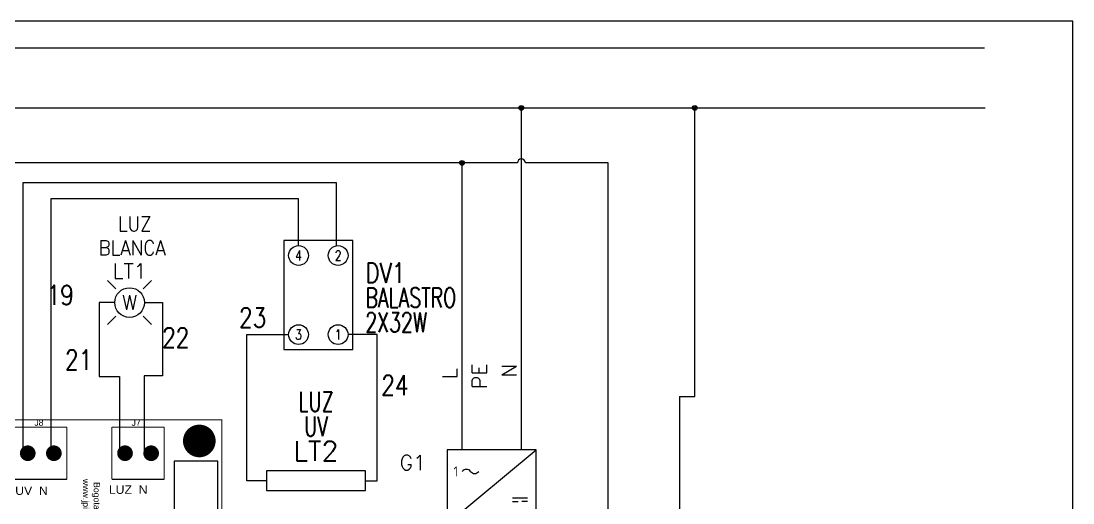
# Model space of a CAD drawing. Header units: inches. Extents: x 15 to 148, y 10 to 111.
# Drawn here: x 134.37 to 147.66, y 104.67 to 110.76 of the extents above; entities that cross this region are included whole.
import ezdxf
from ezdxf.enums import TextEntityAlignment as Align

# ---------------------------------------------------------------- set-up
doc = ezdxf.new("R2010")
doc.units = ezdxf.units.IN
doc.header["$MEASUREMENT"] = 0
doc.linetypes.add('DOT2', pattern=[0.635, 0, -0.635])
for name, color, linetype in [('12632256', 7, 'Continuous'), ('BLK_12AWG', 7, 'Continuous'), ('DESC', 1, 'Continuous'), ('MISC', 250, 'Continuous'), ('SYMS', 7, 'Continuous'), ('TAGS', 250, 'Continuous'), ('TERMS', 250, 'Continuous'), ('WIRES', 7, 'Continuous')]:
    doc.layers.add(name, color=color, linetype=linetype)
doc.layers.add('WIRENO', color=5, linetype='Continuous', true_color=0x0000ff)
doc.styles.add('WD', font='romans.shx')
doc.styles.add('WD_IEC', font='isocp2.shx', dxfattribs={"width": 0.9, "height": 4})

# ---------------------------------------------------------------- blocks, each defined once
blk = doc.blocks.new('HLT1W')
for p, q in [((-0.1149, 0.1149), (-0.1856, 0.1856)), ((0.1149, 0.1149), (0.1856, 0.1856)), ((-0.1149, -0.1149), (-0.1856, -0.1856)), ((0.1149, -0.1149), (0.1856, -0.1856))]:
    blk.add_line(p, q)
blk.add_circle((0, 0), 0.125)
at = {"style": 'WD', "width": 0.7}
for tag, p in [('INST', (0.0055, 0.5282)), ('LOC', (0.0055, 0.3586))]:
    blk.add_attdef(tag, text='', height=0.125, dxfattribs=at).set_placement(p, align=Align.CENTER)
at = {"style": 'WD'}
blk.add_attdef('TAG1', text='', height=0.125, dxfattribs=at).set_placement((0, 0.2024), align=Align.CENTER)
at = {"linetype": 'Continuous', "style": 'WD', "flags": 9}
blk.add_attdef('ASSYCODE', text='', height=0.01, dxfattribs=at).set_placement((-0.001, 0.0957), align=Align.CENTER)
at = {"style": 'WD', "flags": 9}
blk.add_attdef('FAMILY', text='', height=0.01, dxfattribs=at).set_placement((-0.0053, 0.1606), align=Align.CENTER)
at = {"linetype": 'Continuous', "style": 'WD', "flags": 1}
for tag, p in [('MFG', (0, 0.1208)), ('CAT', (0, 0.1403))]:
    blk.add_attdef(tag, text='', height=0.01, dxfattribs=at).set_placement(p, align=Align.MIDDLE)
at = {"style": 'WD'}
for tag, p, width in [('DESC1', (1.125, 0), 0.9), ('WDTAGALT', (1.125, -0.3125), 0.7)]:
    blk.add_attdef(tag, p, '', height=0.125, dxfattribs=dict(at, width=width))
blk.add_attdef('COLOR', text='', height=0.125, dxfattribs=at).set_placement((0, 0), align=Align.MIDDLE)
at = {"style": 'WD', "flags": 1}
for tag, p in [('X4TERM01', (-0.125, 0)), ('X1TERM02', (0.125, 0))]:
    blk.add_attdef(tag, p, '', height=0.0125, dxfattribs=at)
at = {"linetype": 'Continuous', "style": 'WD', "flags": 8}
blk.add_attdef('TERM01', text='', height=0.125, dxfattribs=at).set_placement((-0.175, -0.0314), align=Align.TOP_RIGHT)
blk.add_attdef('TERM02', text='', height=0.125, dxfattribs=at).set_placement((0.175, -0.0314), align=Align.TOP_LEFT)
at = {"style": 'WD', "width": 0.9}
blk.add_attdef('DESC2', text='', height=0.125, dxfattribs=at).set_placement((1.125, -0.0312), align=Align.TOP_LEFT)
blk = doc.blocks.new('WDDOT')
for radius in [0.03, 0.0187, 0.00929]:
    blk.add_circle((0, 0), radius)
blk = doc.blocks.new('VPW1_1PH')
for p, q in [((-0.125, -0.625), (0.625, 0)), ((0.4252, -0.4038), (0.5503, -0.4038)), ((0.4252, -0.4351), (0.4721, -0.4351)), ((0.5503, -0.4351), (0.5034, -0.4351))]:
    blk.add_line(p, q)
blk.add_lwpolyline([(-0.125, 0), (-0.125, -0.625), (0.625, -0.625), (0.625, 0)], close=True)
for centre, start, end in [((0.0364, -0.2089), 36.8699, 143.1301), ((0.1064, -0.1564), 216.8699, 323.1301)]:
    blk.add_arc(centre, 0.0438, start, end)
at = {"style": 'WD_IEC'}
blk.add_text('1', height=0.084, dxfattribs=at).set_placement((-0.0336, -0.1826), align=Align.MIDDLE_RIGHT)
at = {"linetype": 'Continuous', "style": 'WD', "flags": 8}
for tag, p in [('TERM02', (0.2098, 0.7277)), ('TERM03', (0.46, 0.7275)), ('TERM01', (-0.04, 0.6858)), ('TERM04', (0.085, -0.665)), ('TERM05', (0.335, -0.665))]:
    blk.add_attdef(tag, text='', height=0.125, rotation=90, dxfattribs=at).set_placement(p, align=Align.RIGHT)
at = {"style": 'WD', "width": 0.7}
for tag, p in [('INST', (-0.4155, 0.1687)), ('LOC', (-0.4155, -0.0009)), ('RATING1', (-0.4155, -0.3401)), ('XREF', (-0.4155, -0.5097)), ('DESC1', (-0.4155, -0.666)), ('DESC2', (-0.4155, -0.8222)), ('DESC3', (-0.4155, -0.9766))]:
    blk.add_attdef(tag, text='', height=0.125, dxfattribs=at).set_placement(p, align=Align.CENTER)
at = {"style": 'WD'}
for tag, p, height, flags in [('X2TERM01', (0, 0), 0.0125, 1), ('X2TERM02', (0.25, 0), 0.0125, 1), ('X2TERM03', (0.5, 0), 0.0125, 1), ('FAMILY', (0.6836, -0.525), 0.01, 9), ('X8TERM04', (0.125, -0.625), 0.0125, 1), ('X8TERM05', (0.375, -0.625), 0.0125, 1)]:
    blk.add_attdef(tag, p, '', height=height, dxfattribs=dict(at, flags=flags))
blk.add_attdef('TAG1', text='', height=0.125, dxfattribs=at).set_placement((-0.4155, -0.1705), align=Align.CENTER)
at = {"linetype": 'Continuous', "style": 'WD', "flags": 9}
for tag, p in [('MFG', (0.7089, -0.0854)), ('CAT', (0.7108, -0.0659)), ('ASSYCODE', (0.7089, -0.606))]:
    blk.add_attdef(tag, text='', height=0.01, dxfattribs=at).set_placement(p, align=Align.CENTER)
blk = doc.blocks.new('VDV1TFL')
for p, q in [((-0.3438, 0.3438), (-0.3438, -0.3438)), ((0.0938, 0.3438), (-0.3438, 0.3438)), ((0.0938, -0.3438), (0.0938, 0.3438)), ((-0.3438, -0.3438), (0.0938, -0.3438))]:
    blk.add_line(p, q)
for centre in [(-0.25, 0.25), (0, 0.25), (-0.25, -0.25), (0, -0.25)]:
    blk.add_circle(centre, 0.0625)
at = {"style": 'WD', "width": 0.7}
for tag, p in [('INST', (-0.1195, 0.5446)), ('LOC', (-0.1195, 0.375)), ('RATING2', (-0.125, -0.1562))]:
    blk.add_attdef(tag, text='', height=0.125, dxfattribs=at).set_placement(p, align=Align.CENTER)
at = {"linetype": 'Continuous', "style": 'WD', "width": 0.8, "flags": 8}
for tag, p in [('TERM04', (-0.25, 0.25)), ('TERM02', (0, 0.25)), ('TERM03', (-0.25, -0.25)), ('TERM01', (0, -0.25))]:
    blk.add_attdef(tag, text='', height=0.0625, dxfattribs=at).set_placement(p, align=Align.MIDDLE)
at = {"style": 'WD', "flags": 1}
for tag, p in [('X2TERM04', (-0.25, 0.3125)), ('X2TERM02', (0, 0.3125)), ('X4TERM04', (-0.3125, 0.25)), ('X1TERM02', (0.0625, 0.25)), ('X4TERM03', (-0.3125, -0.25)), ('X1TERM01', (0.0625, -0.25)), ('X8TERM03', (-0.25, -0.3125)), ('X8TERM01', (0, -0.3125))]:
    blk.add_attdef(tag, p, '', height=0.0125, dxfattribs=at)
at = {"style": 'WD'}
for tag, p, width in [('TAG1', (0.1719, 0.0774), 0.8), ('DESC1', (0.1719, -0.0789), 0.7), ('DESC2', (0.1719, -0.2351), 0.7), ('XREF', (0.1719, -0.3914), 0.7)]:
    blk.add_attdef(tag, p, '', height=0.125, dxfattribs=dict(at, width=width))
at = {"style": 'WD', "width": 0.7}
blk.add_attdef('RATING1', text='', height=0.125, dxfattribs=at).set_placement((-0.125, 0.0625), align=Align.MIDDLE)
at = {"linetype": 'Continuous', "style": 'WD', "flags": 9}
blk.add_attdef('ASSYCODE', text='', height=0.01, dxfattribs=at).set_placement((-0.125, -0.125), align=Align.CENTER)
at = {"style": 'WD', "flags": 9}
blk.add_attdef('FAMILY', text='', height=0.01, dxfattribs=at).set_placement((-0.1303, -0.0802), align=Align.CENTER)
at = {"linetype": 'Continuous', "style": 'WD', "flags": 1}
for tag, p in [('MFG', (-0.125, -0.1096)), ('CAT', (-0.125, -0.0907))]:
    blk.add_attdef(tag, text='', height=0.01, dxfattribs=at).set_placement(p, align=Align.MIDDLE)
blk = doc.blocks.new('HLT1ENC')
for p, q in [((-0.3125, 0.0625), (-0.3125, -0.0625)), ((0.3125, 0.0625), (-0.3125, 0.0625)), ((0.3125, -0.0625), (0.3125, 0.0625)), ((-0.3125, -0.0625), (0.3125, -0.0625))]:
    blk.add_line(p, q)
at = {"style": 'WD', "width": 0.7}
for tag, p in [('INST', (0, 0.7633)), ('LOC', (0, 0.5937)), ('DESC1', (0, 0.4375)), ('DESC2', (0, 0.2812))]:
    blk.add_attdef(tag, text='', height=0.125, dxfattribs=at).set_placement(p, align=Align.CENTER)
at = {"style": 'WD'}
blk.add_attdef('TAG1', text='', height=0.125, dxfattribs=at).set_placement((0, 0.125), align=Align.CENTER)
for tag, p, height, flags in [('FAMILY', (0.3297, 0.1523), 0.01, 9), ('X4TERM01', (-0.3125, 0), 0.0125, 1), ('X1TERM02', (0.3125, 0), 0.0125, 1)]:
    blk.add_attdef(tag, p, '', height=height, dxfattribs=dict(at, flags=flags))
at = {"linetype": 'Continuous', "style": 'WD', "flags": 9}
for tag, p in [('ASSYCODE', (0.355, 0.0714)), ('MFG', (0.3528, 0.0887)), ('CAT', (0.3547, 0.1082))]:
    blk.add_attdef(tag, text='', height=0.01, dxfattribs=at).set_placement(p, align=Align.CENTER)
at = {"linetype": 'Continuous', "style": 'WD', "flags": 8}
blk.add_attdef('TERM01', text='', height=0.125, dxfattribs=at).set_placement((-0.4062, -0.0314), align=Align.TOP_RIGHT)
blk.add_attdef('TERM02', text='', height=0.125, dxfattribs=at).set_placement((0.4062, -0.0314), align=Align.TOP_LEFT)
blk = doc.blocks.new('WD_WNV')
at = {"style": 'WD', "flags": 1}
for tag, p in [('W01USER', (-0.0625, 0.0938)), ('W02USER', (-0.0625, 0.0859)), ('W03USER', (-0.0625, 0.0781)), ('W04USER', (-0.0625, 0.0703)), ('W05USER', (-0.0625, 0.0625)), ('W06USER', (-0.0625, 0.0547)), ('W07USER', (-0.0625, 0.0469)), ('W08USER', (-0.0625, 0.0391)), ('W09USER', (-0.0625, 0.0312)), ('W10USER', (-0.0625, 0.0234))]:
    blk.add_attdef(tag, text='', height=0.005, dxfattribs=at).set_placement(p, align=Align.CENTER)
at = {"linetype": 'Continuous', "style": 'WD', "width": 0.8}
blk.add_attdef('WIRENO', text='', height=0.125, dxfattribs=at).set_placement((-0.05, 0), align=Align.MIDDLE_RIGHT)
blk = doc.blocks.new('WD_WNH')
at = {"linetype": 'Continuous', "style": 'WD', "width": 0.8}
blk.add_attdef('WIRENO', text='', height=0.125, dxfattribs=at).set_placement((0, 0.0625), align=Align.CENTER)
at = {"style": 'WD', "flags": 1}
for tag, p in [('W01USER', (0, 0.0781)), ('W02USER', (0, 0.0703)), ('W03USER', (0, 0.0625)), ('W04USER', (0, 0.0547)), ('W05USER', (0, 0.0469)), ('W06USER', (0, 0.0391)), ('W07USER', (0, 0.0312)), ('W08USER', (0, 0.0234)), ('W09USER', (0, 0.0156)), ('W10USER', (0, 0.0078))]:
    blk.add_attdef(tag, text='', height=0.005, dxfattribs=at).set_placement(p, align=Align.CENTER)
blk = doc.blocks.new('EPAD')
at = {"const_width": 0.5}
blk.add_lwpolyline([(-0.25, 0, 1), (0.25, 0, 1)], format="xyb", close=True, dxfattribs=at)
blk = doc.blocks.new('pcb')
at = {"const_width": 0.008}
for points in [[(132.2578, 99.1057), (136.0918, 99.1057), (136.0918, 103.5537), (132.2578, 103.5537), (132.2578, 99.1057)], [(134.5048, 103.4977), (134.9048, 103.4977)], [(134.9048, 103.4977), (134.9048, 103.0977)], [(135.2498, 103.4977), (135.2498, 103.0977)], [(135.2498, 103.4977), (135.6498, 103.4977)], [(135.6498, 103.4977), (135.6498, 103.0977)], [(134.5048, 103.0977), (134.9048, 103.0977)], [(135.2498, 103.0977), (135.6498, 103.0977)]]:
    blk.add_lwpolyline(points, dxfattribs=at)
blk.add_lwpolyline([(135.7258, 103.2377), (135.7258, 101.7587), (136.0598, 101.7587), (136.0598, 103.2377), (135.7258, 103.2377)])
for centre in [(135.9188, 103.3917), (134.6048, 103.2977), (134.8048, 103.2977), (135.3498, 103.2977), (135.5498, 103.2977)]:
    blk.add_circle(centre, 0.03)
for p, xscale, yscale in [((135.9188, 103.3917), 0.25, 0.25), ((134.6048, 103.2977), 0.12, 0.12), ((134.8048, 103.2977), 0.12, 0.12), ((135.3498, 103.2977), 0.12, 0.12), ((135.5498, 103.2977), 0.12, 0.12)]:
    blk.add_blockref('EPAD', p, dxfattribs=dict(xscale=xscale, yscale=yscale))
at = {"layer": '12632256'}
for s, height, width, p in [('J8', 0.048, 1.041667, (134.6548, 103.5077)), ('J7', 0.048, 1.041667, (135.3998, 103.5077)), ('UV  N', 0.064, 1.09375, (134.5088, 102.9787)), ('LUZ  N', 0.064, 1.09375, (135.2258, 102.9867))]:
    blk.add_text(s, height=height, dxfattribs=dict(at, width=width)).set_placement(p)
at = {"layer": '12632256', "width": 1.041667}
for s, p in [('www.jpinglobal.com', (135.0268, 103.1007)), ('Bogota - Colombia', (135.1098, 103.0767))]:
    blk.add_text(s, height=0.048, rotation=270, dxfattribs=at).set_placement(p)

msp = doc.modelspace()

# ---------------------------------------------------------------- linework, layer by layer
at = {"color": 7, "linetype": 'Continuous'}
for p, q in [((147.66, 110.759), (126.91, 110.759)), ((147.66, 94.574), (147.66, 110.759))]:
    msp.add_line(p, q, dxfattribs=at)
at = {"layer": 'BLK_12AWG'}
for p, q in [((132.513, 110.422), (146.543, 110.422)), ((132.546, 109.66), (146.551, 109.66)), ((140.69, 105.339), (140.69, 109.66)), ((142.881, 109.602), (142.881, 109.66)), ((142.883, 106.012), (142.883, 109.602)), ((138.568, 108.965), (130.707, 108.965)), ((139.94, 108.965), (138.568, 108.965)), ((139.94, 105.339), (139.94, 108.965)), ((140.64, 108.965), (139.94, 108.965)), ((141.786, 108.965), (140.74, 108.965)), ((141.786, 104.477), (141.786, 108.965)), ((134.393, 105.233), (134.393, 108.719)), ((134.393, 108.719), (135.003, 108.719)), ((135.003, 108.719), (138.351, 108.719)), ((138.351, 108.719), (138.351, 107.92)), ((137.874, 108.511), (134.743, 108.511)), ((134.743, 108.511), (134.743, 105.27)), ((137.874, 107.92), (137.874, 108.511)), ((135.551, 107.2), (135.354, 107.2)), ((135.354, 107.2), (135.354, 106.263)), ((135.926, 107.2), (136.153, 107.2)), ((136.153, 107.2), (136.153, 106.273)), ((135.354, 106.263), (135.611, 106.263)), ((135.611, 106.263), (135.611, 105.247)), ((136.153, 106.273), (135.924, 106.273)), ((135.924, 106.273), (135.924, 105.295)), ((142.69, 106.012), (142.69, 104.488)), ((142.69, 106.012), (142.883, 106.012))]:
    msp.add_line(p, q, dxfattribs=at)
msp.add_arc((140.69, 108.965), 0.05, 0, 180, dxfattribs=at)
at = {"layer": 'WIRES'}
for p, q in [((137.219, 104.947), (137.219, 106.795)), ((137.219, 106.795), (137.749, 106.795)), ((138.869, 106.795), (138.499, 106.795)), ((138.869, 104.947), (138.869, 106.795)), ((137.469, 104.947), (137.219, 104.947)), ((138.719, 104.947), (138.869, 104.947))]:
    msp.add_line(p, q, dxfattribs=at)

# ---------------------------------------------------------------- block references
at = {"layer": 'BLK_12AWG', "xscale": 1.65, "yscale": 1.65, "zscale": 1.65}
msp.add_blockref('pcb', (-87.646, -65.146), dxfattribs=at)
at = {"layer": 'SYMS'}
for p in [(140.69, 109.66), (142.881, 109.66), (139.94, 108.965)]:
    msp.add_blockref('WDDOT', p, dxfattribs=at)
ref = msp.add_blockref('HLT1W', (135.739, 107.2), dxfattribs=dict(at, xscale=1.5, yscale=1.5, zscale=1.5))
ref.add_attrib('DESC2', 'BLANCA', dxfattribs={"layer": 'DESC', "height": 0.1875, "style": 'WD', "width": 0.9}).set_placement((135.348, 107.985), align=Align.TOP_LEFT)
ref.add_attrib('DESC1', 'LUZ', (135.591, 108.101), dxfattribs={"layer": 'DESC', "height": 0.1875, "style": 'WD', "width": 0.9})
ref.add_attrib('TAG1', 'LT1', dxfattribs={"layer": 'TAGS', "height": 0.1875, "style": 'WD'}).set_placement((135.739, 107.504), align=Align.CENTER)
ref.add_attrib('COLOR', 'W', dxfattribs={"layer": 'MISC', "height": 0.188, "style": 'WD'}).set_placement((135.739, 107.2), align=Align.MIDDLE)
ref = msp.add_blockref('VDV1TFL', (138.374, 107.295), dxfattribs=dict(at, xscale=2, yscale=2, zscale=2))
ref.add_attrib('TERM03', '3', dxfattribs={"layer": 'TERMS', "linetype": 'Continuous', "height": 0.125, "style": 'WD', "width": 0.8, "flags": 8}).set_placement((137.874, 106.795), align=Align.MIDDLE)
ref.add_attrib('DESC1', 'BALASTRO', (138.718, 107.137), dxfattribs={"layer": 'DESC', "height": 0.25, "style": 'WD', "width": 0.7})
ref.add_attrib('DESC2', '2X32W', (138.718, 106.825), dxfattribs={"layer": 'DESC', "height": 0.25, "style": 'WD', "width": 0.7})
ref.add_attrib('TERM04', '4', dxfattribs={"layer": 'TERMS', "linetype": 'Continuous', "height": 0.125, "style": 'WD', "width": 0.8, "flags": 8}).set_placement((137.874, 107.795), align=Align.MIDDLE)
ref.add_attrib('TERM02', '2', dxfattribs={"layer": 'TERMS', "linetype": 'Continuous', "height": 0.125, "style": 'WD', "width": 0.8, "flags": 8}).set_placement((138.374, 107.795), align=Align.MIDDLE)
ref.add_attrib('TERM01', '1', dxfattribs={"layer": 'TERMS', "linetype": 'Continuous', "height": 0.125, "style": 'WD', "width": 0.8, "flags": 8}).set_placement((138.374, 106.795), align=Align.MIDDLE)
ref.add_attrib('TAG1', 'DV1', (138.718, 107.45), dxfattribs={"layer": 'TAGS', "height": 0.25, "style": 'WD', "width": 0.8})
at = {"layer": 'SYMS', "linetype": 'DOT2', "lineweight": 50}
ref = msp.add_blockref('VPW1_1PH', (139.94, 105.339), dxfattribs=dict(at, xscale=1.5, yscale=1.5, zscale=1.5))
ref.add_attrib('DESC1', 'FUENTE', dxfattribs={"layer": 'DESC', "height": 0.1875, "style": 'WD', "width": 0.7}).set_placement((139.317, 104.34), align=Align.CENTER)
ref.add_attrib('DESC2', '12V-5A', dxfattribs={"layer": 'DESC', "height": 0.1875, "style": 'WD', "width": 0.7}).set_placement((139.317, 104.106), align=Align.CENTER)
ref.add_attrib('TAG1', 'G1', dxfattribs={"layer": 'TAGS', "height": 0.1875, "style": 'WD'}).set_placement((139.317, 105.083), align=Align.CENTER)
ref.add_attrib('TERM03', 'N', dxfattribs={"layer": 'TERMS', "linetype": 'Continuous', "height": 0.188, "rotation": 90, "style": 'WD', "flags": 8}).set_placement((140.63, 106.43), align=Align.RIGHT)
ref.add_attrib('TERM02', 'PE', dxfattribs={"layer": 'TERMS', "linetype": 'Continuous', "height": 0.1875, "rotation": 90, "style": 'WD', "flags": 8}).set_placement((140.255, 106.43), align=Align.RIGHT)
ref.add_attrib('TERM01', 'L', dxfattribs={"layer": 'TERMS', "linetype": 'Continuous', "height": 0.188, "rotation": 90, "style": 'WD', "flags": 8}).set_placement((139.88, 106.368), align=Align.RIGHT)
ref.add_attrib('TERM05', 'M', dxfattribs={"layer": 'TERMS', "linetype": 'Continuous', "height": 0.188, "rotation": 90, "style": 'WD', "flags": 8}).set_placement((140.442, 104.341), align=Align.RIGHT)
ref.add_attrib('TERM04', '+', dxfattribs={"layer": 'TERMS', "linetype": 'Continuous', "height": 0.188, "rotation": 90, "style": 'WD', "flags": 8}).set_placement((140.067, 104.341), align=Align.RIGHT)
at = {"layer": 'SYMS'}
ref = msp.add_blockref('HLT1ENC', (138.094, 104.947), dxfattribs=dict(at, xscale=2, yscale=2, zscale=2))
ref.add_attrib('DESC2', 'UV', dxfattribs={"layer": 'DESC', "height": 0.25, "style": 'WD', "width": 0.7}).set_placement((138.094, 105.51), align=Align.CENTER)
ref.add_attrib('DESC1', 'LUZ', dxfattribs={"layer": 'DESC', "height": 0.25, "style": 'WD', "width": 0.7}).set_placement((138.094, 105.822), align=Align.CENTER)
ref.add_attrib('TAG1', 'LT2', dxfattribs={"layer": 'TAGS', "height": 0.25, "style": 'WD'}).set_placement((138.094, 105.197), align=Align.CENTER)
at = {"layer": 'WIRENO'}
ref = msp.add_blockref('WD_WNV', (134.935, 106.93), dxfattribs=dict(at, xscale=2, yscale=2, zscale=2))
ref.add_attrib('WIRENO', '19', dxfattribs={"linetype": 'Continuous', "height": 0.25, "style": 'WD', "width": 0.8}).set_placement((135.034, 107.296), align=Align.MIDDLE_RIGHT)
ref = msp.add_blockref('WD_WNH', (137.294, 106.759), dxfattribs=dict(at, xscale=2, yscale=2, zscale=2))
ref.add_attrib('WIRENO', '23', dxfattribs={"linetype": 'Continuous', "height": 0.25, "style": 'WD', "width": 0.8}).set_placement((137.294, 106.884), align=Align.CENTER)
ref = msp.add_blockref('WD_WNH', (136.026, 106.99), dxfattribs=dict(at, xscale=2, yscale=2, zscale=2))
ref.add_attrib('WIRENO', '22', dxfattribs={"linetype": 'Continuous', "height": 0.25, "style": 'WD', "width": 0.8}).set_placement((136.323, 106.631), align=Align.CENTER)
ref = msp.add_blockref('WD_WNV', (135.576, 106.752), dxfattribs=dict(at, xscale=2, yscale=2, zscale=2))
ref.add_attrib('WIRENO', '21', dxfattribs={"linetype": 'Continuous', "height": 0.25, "style": 'WD', "width": 0.8}).set_placement((135.267, 106.476), align=Align.MIDDLE_RIGHT)
ref = msp.add_blockref('WD_WNH', (138.579, 106.699), dxfattribs=dict(at, xscale=2, yscale=2, zscale=2))
ref.add_attrib('WIRENO', '24', dxfattribs={"linetype": 'Continuous', "height": 0.25, "style": 'WD', "width": 0.8}).set_placement((139.091, 106.031), align=Align.CENTER)

doc.saveas('drawing.dxf')
